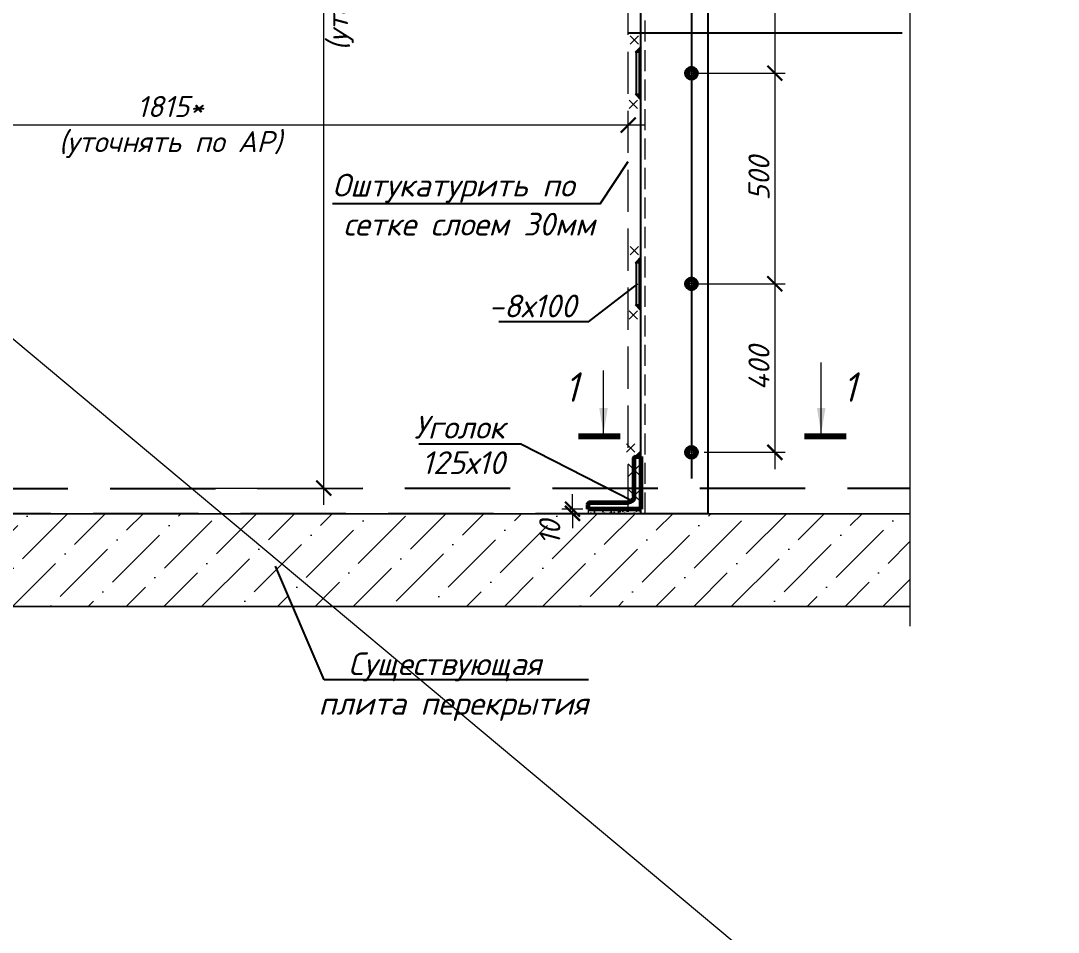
# Model space of a CAD drawing. Header units: millimetres. Extents: x 749182 to 2267578, y 70462 to 311449.
# Drawn here: x 2181195 to 2183657, y 169013 to 171177 of the extents above; entities that cross this region are included whole.
import ezdxf

# ---------------------------------------------------------------- set-up
doc = ezdxf.new("R2010")
doc.units = ezdxf.units.MM
for name, pattern in [('GOST2.303 4', [7, 5, -2, 0]), ('ГОСТ 2.303 4', [7, 5, -2, 0]), ('осеваяX2', [4, 2.5, -0.5, 0.5, -0.5])]:
    doc.linetypes.add(name, pattern=pattern)
doc.layers.get('Defpoints').update_dxf_attribs({"color": 255})
for name, color, linetype, lineweight in [('1Стены', 252, 'Continuous', 25), ('монолит', 176, 'Continuous', 50), ('Оси', 165, 'осеваяX2', 13), ('Размер', 7, 'Continuous', 13), ('Размеры КР', 164, 'Continuous', 9), ('сварка', 156, 'Continuous', 9), ('штрих', 8, 'Continuous', 5), ('штриховка кирпич', 42, 'Continuous', 5)]:
    doc.layers.add(name, color=color, linetype=linetype, lineweight=lineweight)
doc.layers.add('CS_UNPLOTTED', color=254, linetype='Continuous', plot=False)
doc.layers.add('металл', color=124, linetype='Continuous')
doc.layers.add('Текст', color=7, linetype='Continuous')
doc.styles.add('GOST 2.304_new', font='isocpeur.ttf', dxfattribs={"width": 0.9, "oblique": 15})
doc.styles.add('М2', font='isocpeui.ttf')
doc.dimstyles.new('SPDS', dxfattribs={"dimscale": 25, "dimtxt": 2.5, "dimasz": 1.77, "dimexe": 1.25, "dimexo": 0.625, "dimtad": 1, "dimdec": 0, "dimrnd": 0.001, "dimtxsty": 'GOST 2.304_new', "dimblk": 'ARCHTICK', "dimcen": 2.5, "dimdle": 2, "dimclrt": 256, "dimazin": 2, "dimtfac": 0.75, "dimtdec": 0, "dimtmove": 1, "dimatfit": 3, "dimfxl": 0, "dimtolj": 1, "dimlwd": 9, "dimlwe": 9, "dimarcsym": 0})
doc.dimstyles.new('SPDS 1_20', dxfattribs={"dimscale": 20, "dimtxt": 2.5, "dimasz": 1.77, "dimexe": 1.25, "dimexo": 0.625, "dimtad": 1, "dimdec": 0, "dimrnd": 0.001, "dimtxsty": 'М2', "dimblk": 'ARCHTICK', "dimcen": 2.5, "dimdle": 2, "dimclrt": 256, "dimadec": 0, "dimazin": 2, "dimtfac": 0.75, "dimtdec": 0, "dimtmove": 1, "dimatfit": 3, "dimfxl": 0, "dimtolj": 1, "dimlwd": 9, "dimlwe": 9, "dimarcsym": 0})

# ---------------------------------------------------------------- blocks, each defined once
blk = doc.blocks.new('свар')
at = {"layer": 'сварка', "color": 0, "linetype": 'Continuous', "ltscale": 10}
for p, q in [((10, 10), (-10, -10)), ((-10, 10), (10, -10))]:
    blk.add_line(p, q, dxfattribs=at)
blk = doc.blocks.new('м16')
at = {"layer": 'металл', "lineweight": 30, "ltscale": 20}
for p, q in [((-11, 6.4), (0, 12.7)), ((-11, -6.4), (-11, 6.4)), ((0, 12.7), (11, 6.4)), ((11, 6.4), (11, -6.4)), ((0, -12.7), (-11, -6.4)), ((11, -6.4), (0, -12.7))]:
    blk.add_line(p, q, dxfattribs=at)
blk.add_circle((0, 0), 15, dxfattribs=at)
for radius, start, end in [(10.4, 0, 180), (10.4, 180, 0), (6.92, 0, 180), (6.92, 180, 0)]:
    blk.add_arc((0, 0), radius, start, end, dxfattribs=at)
at = {"layer": 'металл', "linetype": 'Continuous', "lineweight": 25, "ltscale": 20}
blk.add_arc((0, 0), 8, 255, 165, dxfattribs=at)
at = {"layer": 'Оси', "ltscale": 20}
for p, q in [((17, 0), (-17.3, 0)), ((0, 17.3), (0, -17.3))]:
    blk.add_line(p, q, dxfattribs=at)
blk = doc.blocks.new('_ArchTick')
at = {"color": 0, "linetype": 'ByBlock', "const_width": 0.15}
blk.add_lwpolyline([(-0.5, -0.5), (0.5, 0.5)], dxfattribs=at)
blk = doc.blocks.new('*D1291')
at = {"color": 0, "lineweight": 9, "ltscale": 20, "transparency": 16777216}
for p, q in [((2182984.6, 171592.8), (2182984.6, 171012.8)), ((2182789.4, 171552.8), (2183009.6, 171552.8)), ((2182789.4, 171052.8), (2183009.6, 171052.8))]:
    blk.add_line(p, q, dxfattribs=at)
at = {"layer": 'Defpoints', "color": 0, "lineweight": 20, "ltscale": 20, "transparency": 16777216}
for p in [(2182776.9, 171552.8), (2182776.9, 171052.8), (2182984.6, 171052.8)]:
    blk.add_point(p, dxfattribs=at)
at = {"color": 0, "lineweight": 9, "ltscale": 20, "transparency": 16777216, "xscale": 35.4, "yscale": 35.4, "zscale": 35.4}
for p, rotation in [((2182984.6, 171552.8), 90), ((2182984.6, 171052.8), 270)]:
    blk.add_blockref('_ArchTick', p, dxfattribs=dict(at, rotation=rotation))
at = {"ltscale": 20, "transparency": 16777216, "insert": (2182947.1, 171302.8), "char_height": 50, "attachment_point": 5, "rotation": 90, "style": 'М2'}
blk.add_mtext('\\A1;500', dxfattribs=at)
blk = doc.blocks.new('*D1292')
at = {"color": 0, "lineweight": 9, "ltscale": 20, "transparency": 16777216}
for p, q in [((2182984.6, 171092.8), (2182984.6, 170512.9)), ((2182789.4, 171052.8), (2183009.6, 171052.8)), ((2182789.4, 170552.9), (2183009.6, 170552.9))]:
    blk.add_line(p, q, dxfattribs=at)
at = {"layer": 'Defpoints', "color": 0, "lineweight": 20, "ltscale": 20, "transparency": 16777216}
for p in [(2182776.9, 171052.8), (2182776.9, 170552.9), (2182984.6, 170552.9)]:
    blk.add_point(p, dxfattribs=at)
at = {"color": 0, "lineweight": 9, "ltscale": 20, "transparency": 16777216, "xscale": 35.4, "yscale": 35.4, "zscale": 35.4}
for p, rotation in [((2182984.6, 171052.8), 90), ((2182984.6, 170552.9), 270)]:
    blk.add_blockref('_ArchTick', p, dxfattribs=dict(at, rotation=rotation))
at = {"ltscale": 20, "transparency": 16777216, "insert": (2182947.1, 170802.8), "char_height": 50, "attachment_point": 5, "rotation": 90, "style": 'М2'}
blk.add_mtext('\\A1;500', dxfattribs=at)
blk = doc.blocks.new('*D1294')
at = {"color": 0, "lineweight": 9, "ltscale": 20, "transparency": 16777216}
for p, q in [((2182504.5, 170017.8), (2182504.5, 170053.2)), ((2182529.4, 170017.8), (2182479.5, 170017.8)), ((2182504.5, 170017.8), (2182504.5, 170007.8)), ((2182529.4, 170007.8), (2182479.5, 170007.8)), ((2182504.5, 170007.8), (2182504.5, 169972.4))]:
    blk.add_line(p, q, dxfattribs=at)
at = {"layer": 'Defpoints', "color": 0, "lineweight": 20, "ltscale": 20, "transparency": 16777216}
for p in [(2182541.9, 170017.8), (2182504.5, 170007.8), (2182541.9, 170007.8)]:
    blk.add_point(p, dxfattribs=at)
at = {"color": 0, "lineweight": 9, "ltscale": 20, "transparency": 16777216, "xscale": 35.4, "yscale": 35.4, "zscale": 35.4}
for p, rotation in [((2182504.5, 170017.8), 270), ((2182504.5, 170007.8), 90)]:
    blk.add_blockref('_ArchTick', p, dxfattribs=dict(at, rotation=rotation))
at = {"ltscale": 20, "transparency": 16777216, "insert": (2182450.6, 169962.1), "char_height": 50, "attachment_point": 5, "rotation": 90, "style": 'М2'}
blk.add_mtext('\\A1;10', dxfattribs=at)
blk = doc.blocks.new('*D1295')
at = {"color": 0, "lineweight": 9, "ltscale": 20, "transparency": 16777216}
for p, q in [((2182984.6, 170592.9), (2182984.6, 170112.8)), ((2182912, 170552.9), (2183009.6, 170552.9)), ((2182816.7, 170152.8), (2183009.6, 170152.8))]:
    blk.add_line(p, q, dxfattribs=at)
at = {"layer": 'Defpoints', "color": 0, "lineweight": 20, "ltscale": 20, "transparency": 16777216}
for p in [(2182899.5, 170552.9), (2182804.2, 170152.8), (2182984.6, 170152.8)]:
    blk.add_point(p, dxfattribs=at)
at = {"color": 0, "lineweight": 9, "ltscale": 20, "transparency": 16777216, "xscale": 35.4, "yscale": 35.4, "zscale": 35.4}
for p, rotation in [((2182984.6, 170552.9), 90), ((2182984.6, 170152.8), 270)]:
    blk.add_blockref('_ArchTick', p, dxfattribs=dict(at, rotation=rotation))
at = {"ltscale": 20, "transparency": 16777216, "insert": (2182947.1, 170352.8), "char_height": 50, "attachment_point": 5, "rotation": 90, "style": 'М2'}
blk.add_mtext('\\A1;400', dxfattribs=at)
blk = doc.blocks.new('*D1299')
at = {"color": 0, "lineweight": 9, "ltscale": 20, "transparency": 16777216}
for p, q in [((2180821.9, 170884.4), (2180821.9, 170954.7)), ((2182636.9, 170885.2), (2182636.9, 170954.7)), ((2182676.9, 170929.7), (2180781.9, 170929.7))]:
    blk.add_line(p, q, dxfattribs=at)
at = {"layer": 'Defpoints', "color": 0, "lineweight": 20, "ltscale": 20, "transparency": 16777216}
for p in [(2180821.9, 170929.7), (2180821.9, 170871.9), (2182636.9, 170872.7)]:
    blk.add_point(p, dxfattribs=at)
at = {"color": 0, "lineweight": 9, "ltscale": 20, "transparency": 16777216, "xscale": 35.4, "yscale": 35.4, "zscale": 35.4, "rotation": 180}
blk.add_blockref('_ArchTick', (2180821.9, 170929.7), dxfattribs=at)
at = {"color": 0, "lineweight": 9, "ltscale": 20, "transparency": 16777216, "xscale": 35.4, "yscale": 35.4, "zscale": 35.4}
blk.add_blockref('_ArchTick', (2182636.9, 170929.7), dxfattribs=at)
at = {"ltscale": 20, "transparency": 16777216, "insert": (2181550, 170925.2), "char_height": 50, "width": 620.047, "attachment_point": 5, "style": 'М2'}
blk.add_mtext('\\A1;1815*\\P(уточнять по АР)', dxfattribs=at)
blk = doc.blocks.new('*D1300')
at = {"layer": 'Defpoints', "color": 0, "lineweight": 20, "ltscale": 20, "transparency": 16777216}
for p in [(2181834.6, 172467.8), (2181914.2, 172467.8), (2181645.3, 170067.8)]:
    blk.add_point(p, dxfattribs=at)
at = {"layer": 'Размер', "color": 0, "lineweight": 9, "ltscale": 20, "transparency": 16777216}
for p, q in [((2181914.2, 170027.8), (2181914.2, 172507.8)), ((2181847.1, 172467.8), (2181939.2, 172467.8)), ((2181657.8, 170067.8), (2181939.2, 170067.8))]:
    blk.add_line(p, q, dxfattribs=at)
at = {"layer": 'Размер', "color": 0, "lineweight": 9, "ltscale": 20, "transparency": 16777216, "xscale": 35.4, "yscale": 35.4, "zscale": 35.4}
for p, rotation in [((2181914.2, 172467.8), 90), ((2181914.2, 170067.8), 270)]:
    blk.add_blockref('_ArchTick', p, dxfattribs=dict(at, rotation=rotation))
at = {"layer": 'Размер', "ltscale": 20, "transparency": 16777216, "insert": (2181911.8, 171371.4), "char_height": 50, "width": 670.583, "attachment_point": 5, "rotation": 90, "style": 'М2'}
blk.add_mtext('\\A1;{\\C6;2400\\C1; }\\P(уточнять по АР)', dxfattribs=at)

msp = doc.modelspace()

# ---------------------------------------------------------------- hatches: boundary and pattern name
at = {"layer": 'Размер', "ltscale": 20}
h = msp.add_hatch(dxfattribs=at)
h.set_pattern_fill('AR-SAND', color=256, scale=0.3)
h.set_pattern_definition([(37.5, (1404978.859, 522770.016), (-0.48000939, 14.68239712), [0, -11.5824, 0, -12.954, 0, -12.3825]), (7.5, (1404978.86, 522770.016), (13.4856985, 21.504753), [0, -6.2484, 0, -10.4394, 0, -4.0005]), (327.5, (1404969.487, 522770.016), (23.7297711, 0.04311554), [0, -3.81, 0, -13.716, 0, -17.907]), (317.5, (1404969.487, 522770.016), (22.90669357, 6.6878797), [0, -1.905, 0, -8.9916, 0, -10.287])])
h.paths.add_polyline_path([(2182541.8996, 170017.7627), (2182636.8996, 170017.7627), (2182636.8996, 170007.7627), (2182541.8996, 170007.7627)])
h.paths.add_polyline_path([(2182636.8996, 170017.7627), (2182666.8996, 170017.7627), (2182666.8996, 170007.7627), (2182636.8996, 170007.7627)])
at = {"layer": 'сварка', "linetype": 'Continuous', "ltscale": 5}
for points in [[(2182666.8898, 171102.8605), (2182666.8898, 171116.504), (2182653.2463, 171102.8605)], [(2182666.8898, 171002.6649), (2182666.8898, 170989.0215), (2182653.2463, 171002.6649)], [(2182666.8898, 170602.8605), (2182666.8898, 170616.504), (2182653.2463, 170602.8605)], [(2182666.8898, 170502.6649), (2182666.8898, 170489.0215), (2182653.2463, 170502.6649)], [(2182666.8898, 170142.7627), (2182666.8898, 170156.4062), (2182653.2463, 170142.7627)]]:
    msp.add_hatch(color=0, dxfattribs=at).paths.add_polyline_path(points, flags=0)
at = {"layer": 'штрих', "ltscale": 15}
h = msp.add_hatch(dxfattribs=at)
h.set_pattern_fill('ANSI36', color=256, scale=20)
h.set_pattern_definition([(45, (-39664661.56, -1362333.524), (33.67596045, 123.47852166), [158.75, -31.75, 0, -31.75])])
h.paths.add_polyline_path([(2177556.9899, 170007.7627), (2177556.9899, 169787.7627), (2183305.3158, 169787.7627), (2183305.3158, 170007.7627)])

# ---------------------------------------------------------------- linework, layer by layer
at = {"ltscale": 100}
for p, q in [((2182569.9857, 170742.6635), (2182636.8898, 170843.179)), ((2182569.9857, 170742.6635), (2181934.6437, 170742.6635)), ((2182542.3701, 170462.6425), (2182659.8607, 170552.7629)), ((2182542.3701, 170462.6425), (2182329.9549, 170462.6425)), ((2182139.5971, 170173.1357), (2182381.8396, 170173.1357)), ((2182381.8396, 170173.1357), (2182646.7893, 170037.8632)), ((2181914.903, 169612.806), (2181799.8505, 169882.2188)), ((2182542.4071, 169612.806), (2181914.903, 169612.806))]:
    msp.add_line(p, q, dxfattribs=at)
at = {"layer": '1Стены', "color": 0, "linetype": 'ГОСТ 2.303 4', "lineweight": 13, "ltscale": 10}
msp.add_line((2182676.8898, 170007.7627), (2182676.8898, 172497.7627), dxfattribs=at)
at = {"layer": '1Стены', "color": 0, "linetype": 'ГОСТ 2.303 4', "lineweight": 13, "ltscale": 20}
msp.add_line((2182636.8898, 170023.7627), (2182636.8898, 172467.7627), dxfattribs=at)
at = {"layer": '1Стены', "color": 0, "linetype": 'GOST2.303 4', "ltscale": 50}
msp.add_line((2177556.9899, 170065.7576), (2183305.3158, 170067.7627), dxfattribs=at)
at = {"layer": '1Стены', "color": 0, "linetype": 'ГОСТ 2.303 4', "lineweight": 13, "ltscale": 50}
msp.add_line((2182666.8898, 170007.7627), (2180791.8898, 170007.7627), dxfattribs=at)
at = {"layer": 'CS_UNPLOTTED', "ltscale": 20}
msp.add_line((2182786.8898, 173015.9017), (2182786.8898, 170091.0263), dxfattribs=at)
at = {"layer": 'CS_UNPLOTTED', "ltscale": 100}
msp.add_line((2183286.9432, 171147.7627), (2182636.8898, 171147.7627), dxfattribs=at)
at = {"layer": 'металл', "color": 0, "ltscale": 20}
for p, q in [((2182826.8898, 170007.7627), (2182826.8898, 172697.7627)), ((2182666.8898, 170007.7627), (2182666.8898, 172497.7627)), ((2182666.8996, 170007.7627), (2182826.8898, 170007.7627))]:
    msp.add_line(p, q, dxfattribs=at)
at = {"layer": 'металл', "color": 0, "linetype": 'Continuous', "lineweight": 60, "ltscale": 20, "extrusion": (0, 0, -1)}
for p, q in [((2182655.4898, 170142.7627), (2182666.8898, 170142.7627)), ((2182666.8898, 170142.7627), (2182666.8898, 170017.7627)), ((2182650.8898, 170047.7627), (2182650.8898, 170138.1627)), ((2182541.8898, 170017.7627), (2182541.8898, 170029.1627)), ((2182666.8898, 170017.7627), (2182541.8898, 170017.7627)), ((2182546.4898, 170033.7627), (2182636.8898, 170033.7627))]:
    msp.add_line(p, q, dxfattribs=at)
at = {"layer": 'металл', "color": 0, "ltscale": 20}
for points in [[(2182663.8807, 171102.7627), (2182655.8807, 171102.7627), (2182655.8807, 171002.7627), (2182663.8807, 171002.7627)], [(2182663.8807, 170602.7627), (2182655.8807, 170602.7627), (2182655.8807, 170502.7627), (2182663.8807, 170502.7627)]]:
    msp.add_lwpolyline(points, close=True, dxfattribs=at)
at = {"layer": 'металл', "color": 0, "linetype": 'Continuous', "lineweight": 60, "ltscale": 20, "extrusion": (0, 0, -1)}
for centre, radius, start, end in [((-2182655.4898, 170138.1627), 4.6, 0, 90), ((-2182636.8898, 170047.7627), 14, 180, 270), ((-2182546.4898, 170029.1627), 4.6, 0, 90)]:
    msp.add_arc(centre, radius, start, end, dxfattribs=at)
at = {"layer": 'монолит', "color": 0, "lineweight": 25, "ltscale": 100}
for p, q in [((2177556.9899, 170005.7576), (2183305.3158, 170007.7627)), ((2177556.9899, 169785.7576), (2183305.3158, 169787.7627))]:
    msp.add_line(p, q, dxfattribs=at)
at = {"layer": 'Размер', "linetype": 'Continuous', "ltscale": 20}
for p, q in [((2183094.7322, 170197.5097), (2183094.7322, 170365.7518)), ((2182578.1094, 170197.5097), (2182578.1094, 170346.8311))]:
    msp.add_line(p, q, dxfattribs=at)
at = {"layer": 'Размер', "color": 0, "linetype": 'Continuous', "ltscale": 20, "const_width": 14}
for points in [[(2182518.1094, 170190.5097), (2182618.1094, 170190.5097)], [(2183154.7322, 170190.5097), (2183054.7322, 170190.5097)]]:
    msp.add_lwpolyline(points, dxfattribs=at)
at = {"layer": 'Размер', "color": 0, "ltscale": 20}
msp.add_lwpolyline([(2182666.8996, 170017.7627), (2182541.8996, 170017.7627), (2182541.8996, 170007.7627), (2182666.8996, 170007.7627)], close=True, dxfattribs=at)
at = {"layer": 'Размер', "linetype": 'Continuous', "ltscale": 20}
for points in [[(2182578.1094, 170197.5097), (2182588.165, 170257.5997), (2182568.0538, 170257.5997)], [(2183094.7322, 170197.5097), (2183104.7878, 170257.5997), (2183084.6766, 170257.5997)]]:
    msp.add_solid(points, dxfattribs=at)
at = {"layer": 'Размеры КР', "lineweight": 20}
msp.add_line((2175018.3547, 175573.4601), (2197137.2819, 157071.3923), dxfattribs=at)
at = {"layer": 'сварка', "color": 0, "linetype": 'Continuous', "ltscale": 5}
for p, q in [((2182666.8898, 171116.504), (2182653.2463, 171102.8605)), ((2182653.2463, 171102.8605), (2182666.8898, 171102.8605)), ((2182666.8898, 171102.8605), (2182666.8898, 171116.504)), ((2182666.8898, 170989.0215), (2182653.2463, 171002.6649)), ((2182653.2463, 171002.6649), (2182666.8898, 171002.6649)), ((2182666.8898, 171002.6649), (2182666.8898, 170989.0215)), ((2182666.8898, 170616.504), (2182653.2463, 170602.8605)), ((2182666.8898, 170602.8605), (2182666.8898, 170616.504)), ((2182653.2463, 170602.8605), (2182666.8898, 170602.8605)), ((2182666.8898, 170489.0215), (2182653.2463, 170502.6649)), ((2182653.2463, 170502.6649), (2182666.8898, 170502.6649)), ((2182666.8898, 170502.6649), (2182666.8898, 170489.0215)), ((2182666.8898, 170156.4062), (2182653.2463, 170142.7627)), ((2182653.2463, 170142.7627), (2182666.8898, 170142.7627)), ((2182666.8898, 170142.7627), (2182666.8898, 170156.4062))]:
    msp.add_line(p, q, dxfattribs=at)
at = {"layer": 'сварка', "color": 0, "linetype": 'Continuous', "ltscale": 15}
for p, q in [((2182666.8996, 170142.7627), (2182666.8996, 170017.7627)), ((2182666.8996, 170125.2627), (2182636.8996, 170095.2627)), ((2182666.8996, 170095.2627), (2182636.8996, 170125.2627)), ((2182666.8996, 170065.2627), (2182636.8996, 170035.2627)), ((2182666.8996, 170035.2627), (2182636.8996, 170065.2627))]:
    msp.add_line(p, q, dxfattribs=at)
at = {"layer": 'штриховка кирпич', "color": 0, "linetype": 'Continuous', "ltscale": 15}
msp.add_lwpolyline([(2183305.3158, 173446.2836), (2183305.3158, 171746.5378), (2183361.5658, 171733.4128), (2183169.0658, 171707.1628), (2183305.3158, 171694.0378), (2183305.3158, 169739.6987)], dxfattribs=at)

# ---------------------------------------------------------------- block references
at = {"layer": 'Размер', "color": 0, "rotation": 270.0000000023722}
for p in [(2182651.1344, 171131.4931), (2182649.1308, 170978.6191), (2182651.1344, 170631.4931), (2182649.1308, 170478.6191), (2182642.7154, 170162.9763)]:
    msp.add_blockref('свар', p, dxfattribs=at)
at = {"layer": 'Размер', "rotation": 270.0000000001111}
for p in [(2182786.8898, 171052.7627), (2182786.8898, 170552.7627), (2182786.8898, 170152.7627)]:
    msp.add_blockref('м16', p, dxfattribs=at)

# ---------------------------------------------------------------- texts
at = {"layer": 'Размер', "linetype": 'Continuous', "ltscale": 20, "style": 'GOST 2.304_new', "oblique": 15, "width": 0.9}
for p in [(2182486.0491, 170272.6331), (2183145.7988, 170272.6331)]:
    msp.add_text('1', height=70, dxfattribs=at).set_placement(p)
at = {"layer": 'Текст', "ltscale": 20, "style": 'М2'}
for s, p in [('Оштукатурить по', (2181934.5948, 170759.9835)), ('сетке слоем 30мм', (2181960.757, 170667.3447)), ('-8х100', (2182304.9338, 170473.2124)), ('Уголок', (2182128.5416, 170185.3695)), ('125х10', (2182146.4164, 170101.2294)), ('Существующая', (2181972.3747, 169623.8292)), ('плита перекрытия', (2181901.8543, 169529.8292))]:
    msp.add_text(s, height=54, dxfattribs=at).set_placement(p)

# ---------------------------------------------------------------- dimensions: what is measured, and where the dimension line sits
at = {"ltscale": 20}
for base, p1, p2, picture, middle in [((2182984.5947, 171052.7627), (2182776.8898, 171552.7627), (2182776.8898, 171052.7627), '*D1291', (2182947.0947, 171302.7627)), ((2182984.5947, 170552.9353), (2182776.8898, 171052.7627), (2182776.8898, 170552.9353), '*D1292', (2182947.0947, 170802.849)), ((2182984.5947, 170152.7627), (2182899.4922, 170552.9353), (2182804.1755, 170152.7627), '*D1295', (2182947.0947, 170352.849))]:
    dim = msp.add_linear_dim(base=base, p1=p1, p2=p2, angle=90, dimstyle='SPDS', override={"dimscale": 20, "dimtxsty": 'М2', "dimfxl": 1.25, "dimtfill": 0, "dimarcsym": 1}, dxfattribs=at)
    dim.commit()
    dim.dimension.update_dxf_attribs({"geometry": picture, "text_midpoint": middle})
dim = msp.add_linear_dim(base=(2180821.8799, 170929.7388), p1=(2182636.8898, 170872.721), p2=(2180821.8799, 170871.8623), angle=180, text='1815*\\P(уточнять по АР)', dimstyle='SPDS', override={"dimscale": 20, "dimtxsty": 'М2', "dimfxl": 1.25, "dimtfill": 0, "dimarcsym": 1}, dxfattribs=at)
dim.commit()
dim.dimension.update_dxf_attribs({"geometry": '*D1299', "text_midpoint": (2181550.0367, 170835.9888), "dimtype": 160})
dim = msp.add_linear_dim(base=(2182504.4849, 170007.7627), p1=(2182541.8898, 170017.7627), p2=(2182541.8898, 170007.7627), angle=90, dimstyle='SPDS', override={"dimscale": 20, "dimtxsty": 'М2', "dimfxl": 1.25, "dimtfill": 0, "dimarcsym": 1}, dxfattribs=at)
dim.commit()
dim.dimension.update_dxf_attribs({"geometry": '*D1294', "text_midpoint": (2182488.0859, 169962.1002), "dimtype": 160})
at = {"layer": 'Размер', "ltscale": 20}
dim = msp.add_linear_dim(base=(2181914.1884, 172467.7627), p1=(2181645.2817, 170067.7627), p2=(2181834.5793, 172467.7627), angle=90, text='{\\C6;2400\\C1; }\\P(уточнять по АР)', dimstyle='SPDS 1_20', override={"dimtxsty": 'М2'}, dxfattribs=at)
dim.commit()
dim.dimension.update_dxf_attribs({"geometry": '*D1300', "text_midpoint": (2182000.9471, 171371.3968), "dimtype": 160})

doc.saveas('drawing.dxf')
